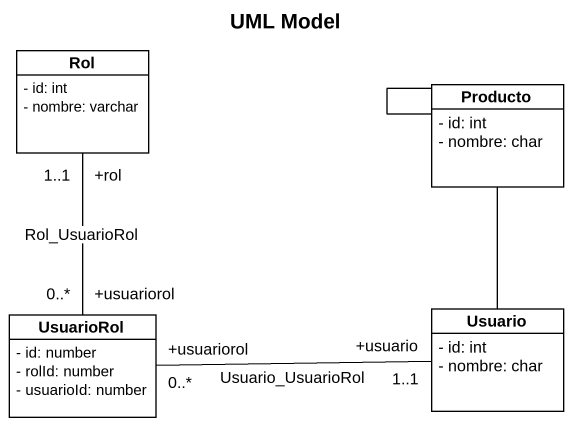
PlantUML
@startuml
title UML Model
hide circle
hide empty members
skinparam classAttributeIconSize 0
class Rol {
  - id: int
  - nombre: varchar
}
class Producto {
  - id: int
  - nombre: char
}
class UsuarioRol {
  - id: number
  - rolId: number
  - usuarioId: number
}
class Usuario {
  - id: int
  - nombre: char
}
Producto -- Producto
UsuarioRol "+usuariorol\n0..*" -up- "+rol\n1..1" Rol : Rol_UsuarioRol
UsuarioRol "+usuariorol\n0..*" -right- "+usuario\n1..1" Usuario : Usuario_UsuarioRol
Usuario -up- Producto
@enduml
